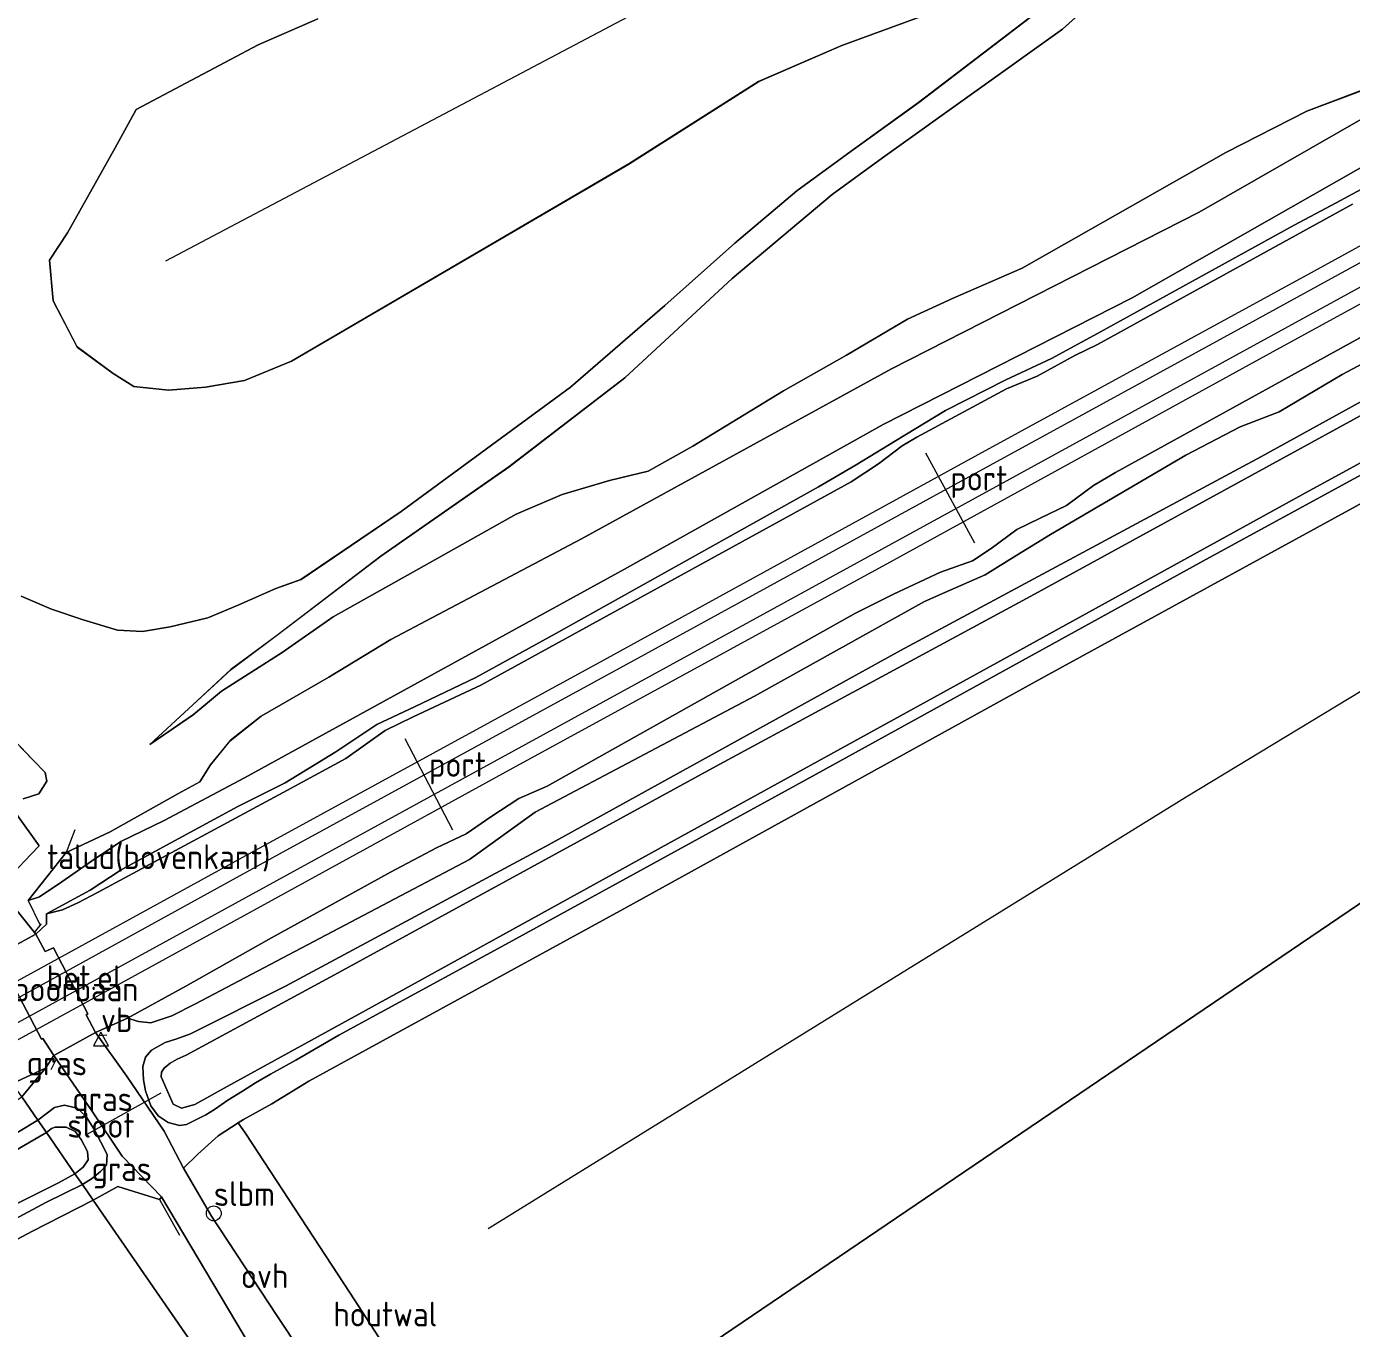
# Model space of a CAD drawing. Extents: x 253736 to 255979, y 477184 to 479215.
# Drawn here: x 254664.5 to 254798.5, y 477695 to 477826.7 of the extents above; entities that cross this region are included whole.
import ezdxf
from ezdxf.enums import TextEntityAlignment as Align

# ---------------------------------------------------------------- set-up
doc = ezdxf.new("R2010")
doc.units = 0
for name, color, linetype, lineweight in [('af-bs-rasterhekwerk', 8, 'hekwerk', 18), ('bp-b5-bomenstruiken', 8, 'Continuous', 18), ('bp-b5-grasland', 8, 'Continuous', 18), ('bp-b5-houtwal', 8, 'houtwal', 18), ('bw-bs-portaal', 8, 'Continuous', 18), ('gw-bs-insteekwatergang', 8, 'Continuous', 18), ('gw-bs-kruinlijn', 8, 'Continuous', 18), ('gw-bs-teenlijn', 8, 'Continuous', 18), ('kd-bs-opnamedtmgrens', 8, 'Continuous', 18), ('og-b5-grond_ingericht', 8, 'Continuous', 18), ('og-b5-spoor', 8, 'Continuous', 18), ('og-b5-water', 8, 'Continuous', 18), ('og-bs-hoogtelijn', 8, 'Continuous', 18), ('og-bs-hulpgeometrie', 8, 'Continuous', 18), ('og-bs-spoor', 8, 'Continuous', 18), ('og-bs-terreinafscheiding', 8, 'Continuous', 18), ('vh-b5-verh_soort', 8, 'Continuous', 18), ('wh-bs-duiker', 8, 'duiker', 18), ('wh-bs-waterlijn', 8, 'Continuous', 18), ('wm-bs-schrikhek', 8, 'Continuous', 18), ('wm-bs-slagboom', 8, 'Continuous', 18), ('wm-bs-verkeersbord', 8, 'Continuous', 18)]:
    doc.layers.add(name, color=color, linetype=linetype, lineweight=lineweight)
doc.styles.add('rtw_iso', font='isocp.shx')
doc.linetypes.add('duiker', pattern='A,0,-2,[15,RTW.shx,S=1,R=0,X=0,Y=0],-2', length=4)
doc.linetypes.add('hekwerk', pattern='A,7,-1.5,[1,RTW.shx,S=0.75,R=0,X=0,Y=0],-1.5', length=10)
doc.linetypes.add('houtwal', pattern='A,8,-1,[1,RTW.shx,S=0.75,R=45,X=0,Y=0],-1,8,-1,[4,RTW.shx,S=0.75,R=0,X=0,Y=0],-1', length=20)

# ---------------------------------------------------------------- blocks, each defined once
blk = doc.blocks.new('verkeersbord')
for p, q in [((0, 0.75), (-0.75, -0.625)), ((0.75, -0.625), (0, 0.75)), ((-0.75, -0.625), (0.75, -0.625))]:
    blk.add_line(p, q)
blk = doc.blocks.new('dtbattr')
at = {"style": 'rtw_iso'}
blk.add_attdef('TAG', (0.59, 0.87), '', height=2.5, dxfattribs=at)
blk = doc.blocks.new('dtb')
blk.add_circle((0, 0), 0.75)
blk = doc.blocks.new('dtbattr-r')
at = {"style": 'rtw_iso'}
blk.add_attdef('TAG', text='', height=2.5, dxfattribs=at).set_placement((0, 0), align=Align.MIDDLE_CENTER)
blk = doc.blocks.new('RW1 Buren totaal_ACAD_1_FMEBLOCK73')
at = {"layer": 'bp-b5-bomenstruiken'}
for points in [[(57.49, -11.95, 26.54), (51.46, -14.24, 26.51), (43.27, -18.4, 26.45), (22.68, -30.1, 26.29), (15.7, -33.13, 26.22), (11.07, -35.25, 26.29), (4.93, -38.9, 26.35), (-1.45, -42.49, 26.36), (-10.61, -48.09, 26.21), (-15.12, -50.61, 26.23), (-19.04, -51.56, 26.43), (-23.83, -52.99, 26.61), (-28.47, -54.96, 26.74), (-37.76, -60.2, 26.43), (-46.99, -65.34, 26.29), (-52.14, -68.94, 26.03), (-58.25, -72.87, 25.57), (-61.11, -75.24, 25.32), (-65.52, -78.25, 24.98), (-61.16, -74.26, 25.5), (-57.3, -70.66, 26.02), (-52.69, -67.25, 26.97), (-42.14, -59.22, 28.94), (-29.2, -50.18, 31.34), (-17.48, -41.19, 33.44), (-6.64, -31.13, 35.77), (3.48, -22.65, 37.85), (8.56, -18.94, 38.68), (26.75, -5.93, 41.27), (36.37, 2.71, 42.82)], [(-48.52, -4.88, 41.69), (-54.55, -7.53, 41.1), (-66.89, -14.06, 40.78), (-69.01, -17.92, 40.65), (-73.83, -26.52, 40.67), (-75.64, -29.3, 40.67), (-75.28, -33.41, 40.67), (-72.86, -38.07, 40.83), (-69.21, -40.74, 40.9), (-67.13, -42.06, 41.06), (-63.63, -42.44, 41.03), (-59.89, -42.13, 41.03), (-55.95, -41.45, 41.01), (-51.19, -39.5, 40.99), (-17.1, -19.57, 43.31), (-3.96, -11.23, 44.32), (4.44, -7.59, 44.91), (12.47, -4.66, 45.1)], [(32.95, 2.52, 42.45), (12.21, -13.35, 39.4), (5.39, -18.26, 38.26), (-0.09, -22.29, 37.43), (-6.37, -27.57, 36.27), (-13.45, -33.87, 34.75), (-22.97, -42.12, 32.62), (-40.11, -54.7, 29.61), (-50.23, -61.56, 27.81), (-52.76, -62.49, 27.53), (-56.51, -64.15, 26.87), (-59.64, -65.45, 26.46), (-63.44, -66.37, 26.25), (-66.24, -66.85, 26.07), (-68.77, -66.69, 25.94), (-72.26, -65.64, 25.98), (-75.45, -64.56, 25.95), (-78.52, -63.26, 26.16)], [(-79.88, -77.13, 25.18), (-77.34, -79.82, 24.75), (-76.09, -81.08, 24.59), (-75.92, -81.96, 24.45), (-76.74, -83.23, 24.44), (-78.31, -83.74, 24.39)], [(61.26, -17.46, 23.69), (33.8, -33.11, 23.67), (8.62, -45.92, 23.65), (-17.53, -60.54, 23.72), (-55.94, -81.63, 23.68), (-64.05, -85.94, 23.77), (-68.43, -88.05, 23.91), (-71.41, -90.07, 23.99), (-74.42, -92.13, 24.07), (-76.65, -93.66, 24.18), (-77.81, -94.02, 24.27), (-73.97, -89.17, 24.44), (-69.53, -87.09, 24.39), (-62.67, -83.25, 24.54), (-60.44, -82.03, 24.66), (-59.38, -80.32, 25.03), (-57.38, -77.87, 25.24), (-54.25, -75.4, 25.45), (-47.41, -71.45, 25.72), (-41.13, -67.63, 26.12), (-21.88, -57.47, 26.16), (9.47, -40.29, 26.16), (40.58, -24.44, 26.33), (57.63, -14.67, 26.4)]]:
    blk.add_polyline3d(points, dxfattribs=at)
blk = doc.blocks.new('dtbattr-l')
at = {"style": 'rtw_iso'}
blk.add_attdef('TAG', (0, 0), '', height=2.5, dxfattribs=at)
blk = doc.blocks.new('Deel_d28hz')
at = {"layer": 'af-bs-rasterhekwerk'}
for points in [[(254681.855, 477712.654, 24.253), (254683.896, 477714.518, 24.091), (254685.922, 477715.813, 23.704), (254686.461, 477716.157, 23.944), (254689.328, 477717.755, 23.839), (254693.062, 477720.036, 23.938), (254724.91, 477737.468, 23.947), (254767.487, 477760.945, 23.974), (254802.142, 477779.933, 23.983), (254843.729, 477802.575, 23.944), (254888.645, 477827.509, 24.037), (254924.222, 477847.005, 24.088), (254961.061, 477867.276, 24.184), (254970.912, 477872.868, 23.965), (254971.995, 477873.459, 23.857), (254997.682, 477887.488, 23.653)], [(254669.434, 477745.458, 24.457), (254668.536, 477743.154, 24.439)], [(254668.536, 477743.154, 24.439), (254664.697, 477738.307, 24.268)], [(254664.697, 477738.307, 24.268), (254665.885, 477735.867, 24.319)], [(254671.266, 477708.01, 23.892), (254673.766, 477709.392, 24.1), (254677.967, 477708.066, 24.094)], [(254480.997, 477603.677, 23.789), (254494.664, 477611.176, 24.102), (254524.677, 477627.809, 24.066), (254573.681, 477654.455, 23.898), (254611.77, 477675.492, 23.901), (254636.845, 477689.268, 23.661), (254657.095, 477700.587, 23.628), (254665.078, 477704.835, 23.805), (254671.266, 477708.01, 23.892)], [(254677.967, 477708.066, 24.094), (254680.007, 477704.469, 23.944)]]:
    blk.add_polyline3d(points, dxfattribs=at)
at = {"layer": 'bp-b5-bomenstruiken'}
for points in [[(254804.098, 477812.7, 23.851), (254796.937, 477808.847, 23.851), (254792.666, 477806.586, 23.821), (254772.785, 477795.625, 23.8), (254768.138, 477793.089, 23.761), (254763.533, 477790.93, 23.761), (254757.444, 477787.853, 23.788), (254752.392, 477784.758, 23.818), (254748.387, 477782.341, 23.809), (254744.609, 477780.115, 23.797), (254718.037, 477765.287, 23.785), (254709.946, 477760.848, 23.782), (254703.745, 477757.869, 23.854), (254699.956, 477756.075, 23.869), (254695.793, 477753.319, 23.866), (254690.693, 477750.203, 23.863), (254685.899, 477747.784, 23.743), (254679.108, 477744.14, 23.782), (254674.118, 477741.382, 23.935), (254670.967, 477739.336, 23.98), (254666.572, 477736.941, 24.229), (254666.565, 477735.894, 24.367), (254665.469, 477734.904, 24.616), (254662.906, 477738.079, 24.262)], [(254663.169, 477741.041, 24.28), (254664.996, 477742.967, 24.286), (254665.818, 477743.841, 24.316), (254663.528, 477747.018, 24.316)], [(254664.202, 477748.589, 24.394), (254665.773, 477749.091, 24.445), (254666.59, 477750.369, 24.454), (254666.423, 477751.246, 24.592), (254665.166, 477752.51, 24.754), (254662.632, 477755.196, 25.177)], [(254663.986, 477769.065, 26.155), (254667.058, 477767.767, 25.954), (254670.247, 477766.684, 25.981), (254673.744, 477765.638, 25.939), (254676.273, 477765.477, 26.071), (254679.073, 477765.959, 26.245), (254682.868, 477766.872, 26.461), (254685.998, 477768.179, 26.872), (254689.746, 477769.836, 27.529), (254692.284, 477770.765, 27.814), (254702.398, 477777.623, 29.608), (254719.54, 477790.207, 32.622), (254729.055, 477798.453, 34.75), (254736.142, 477804.752, 36.274), (254742.422, 477810.033, 37.426), (254747.897, 477814.069, 38.263), (254754.723, 477818.972, 39.403), (254775.456, 477834.85, 42.454)], [(254754.977, 477827.669, 45.1), (254746.953, 477824.732, 44.905), (254738.546, 477821.094, 44.32), (254725.413, 477812.76, 43.312), (254691.317, 477792.823, 40.987), (254686.561, 477790.876, 41.008), (254682.623, 477790.195, 41.026), (254678.879, 477789.883, 41.035), (254675.381, 477790.269, 41.059), (254673.297, 477791.59, 40.9), (254669.646, 477794.257, 40.834), (254667.232, 477798.911, 40.672), (254666.868, 477803.027, 40.675), (254668.681, 477805.808, 40.669), (254673.503, 477814.409, 40.651), (254675.621, 477818.262, 40.777), (254687.956, 477824.792, 41.101), (254693.994, 477827.441, 41.695)], [(254778.883, 477835.038, 42.823), (254769.257, 477826.397, 41.275), (254751.074, 477813.386, 38.68), (254745.987, 477809.676, 37.852), (254735.867, 477801.192, 35.77), (254725.034, 477791.139, 33.445), (254713.306, 477782.149, 31.339), (254700.366, 477773.105, 28.942), (254689.817, 477765.072, 26.968), (254685.205, 477761.662, 26.02), (254681.351, 477758.067, 25.495), (254676.993, 477754.079, 24.979), (254681.397, 477757.084, 25.318), (254684.259, 477759.459, 25.567), (254690.365, 477763.387, 26.032), (254695.519, 477766.982, 26.293), (254704.75, 477772.129, 26.434), (254714.037, 477777.369, 26.743), (254718.68, 477779.336, 26.608), (254723.474, 477780.762, 26.431), (254727.393, 477781.718, 26.23), (254731.901, 477784.235, 26.206), (254741.063, 477789.836, 26.362), (254747.436, 477793.43, 26.353), (254753.583, 477797.079, 26.29), (254758.208, 477799.198, 26.218), (254765.189, 477802.225, 26.287), (254785.781, 477813.93, 26.455), (254793.966, 477818.084, 26.515), (254800.003, 477820.372, 26.542)], [(254800.143, 477817.654, 26.401), (254783.087, 477807.883, 26.329), (254751.976, 477792.034, 26.161), (254720.628, 477774.857, 26.158), (254701.376, 477764.691, 26.116), (254695.098, 477760.878, 25.72), (254688.26, 477756.922, 25.453), (254685.134, 477754.459, 25.243), (254683.126, 477752.003, 25.027), (254682.069, 477750.295, 24.658), (254679.843, 477749.08, 24.544), (254672.978, 477745.232, 24.394), (254668.536, 477743.154, 24.439), (254664.697, 477738.307, 24.268), (254665.855, 477738.661, 24.181), (254668.094, 477740.196, 24.073), (254671.102, 477742.259, 23.986), (254674.078, 477744.271, 23.905), (254678.458, 477746.39, 23.77), (254686.574, 477750.693, 23.68), (254724.977, 477771.783, 23.716), (254751.133, 477786.409, 23.653), (254776.307, 477799.217, 23.668), (254803.765, 477814.87, 23.695)]]:
    blk.add_polyline3d(points, dxfattribs=at)
for points in [[(254677.967, 477708.066, 24.094), (254678.167, 477708.35, 24.001), (254688.654, 477690.725, 23.902), (254702.219, 477672.034, 24.091), (254698.081, 477669.176, 23.831), (254671.266, 477708.01, 23.892), (254673.766, 477709.392, 24.1)], [(254698.081, 477669.176, 23.831), (254656.044, 477640.145, 23.917), (254636.845, 477689.268, 23.661), (254657.095, 477700.587, 23.628), (254665.078, 477704.835, 23.805), (254671.266, 477708.01, 23.892)]]:
    blk.add_polyline3d(points, close=True, dxfattribs=at)
at = {"layer": 'bp-b5-grasland'}
for points in [[(254798.573, 477808.704, 24.394), (254772.791, 477794.526, 24.334), (254770.517, 477793.389, 24.304), (254766.688, 477791.311, 24.34), (254763.61, 477790.018, 24.4), (254754.552, 477785.153, 24.379), (254753.039, 477784.25, 24.385), (254750.657, 477782.447, 24.4), (254747.891, 477780.628, 24.397), (254710.461, 477760.059, 24.31), (254703.606, 477756.872, 24.274), (254700.788, 477755.473, 24.322), (254696.809, 477752.661, 24.346), (254690.471, 477749.204, 24.325), (254671.78, 477739.141, 24.229), (254669.74, 477738.066, 24.232), (254668.173, 477737.347, 24.217), (254666.572, 477736.941, 24.229), (254670.967, 477739.336, 23.98), (254674.118, 477741.382, 23.935), (254679.108, 477744.14, 23.782), (254685.899, 477747.784, 23.743), (254690.693, 477750.203, 23.863), (254695.793, 477753.319, 23.866), (254699.956, 477756.075, 23.869), (254703.745, 477757.869, 23.854), (254709.946, 477760.848, 23.782), (254718.037, 477765.287, 23.785), (254744.609, 477780.115, 23.797), (254748.387, 477782.341, 23.809), (254752.392, 477784.758, 23.818), (254757.444, 477787.853, 23.788), (254763.533, 477790.93, 23.761), (254768.138, 477793.089, 23.761), (254772.785, 477795.625, 23.8), (254792.666, 477806.586, 23.821), (254796.937, 477808.847, 23.851), (254804.098, 477812.7, 23.851)], [(254810.137, 477798.186, 23.623), (254797.544, 477791.493, 23.698), (254791.156, 477787.712, 23.65), (254787.214, 477786.193, 23.653), (254781.735, 477783.305, 23.656), (254768.049, 477775.287, 23.668), (254764.645, 477773.2, 23.647), (254761.459, 477771.21, 23.656), (254757.375, 477769.452, 23.665), (254755.321, 477768.536, 23.65), (254738.111, 477758.95, 23.584), (254715.954, 477747.231, 23.641), (254709.325, 477742.454, 23.602), (254681.607, 477727.855, 23.89), (254679.212, 477726.646, 23.953), (254677.118, 477725.94, 24.01), (254675.856, 477726.051, 24.211), (254674.729, 477726.412, 24.34), (254680.638, 477729.646, 24.307), (254689.007, 477734.357, 24.316), (254701.316, 477741.177, 24.421), (254705.971, 477743.633, 24.439), (254708.978, 477745.044, 24.445), (254711.468, 477746.76, 24.424), (254714.315, 477748.602, 24.421), (254717.18, 477749.866, 24.415), (254748.336, 477767.348, 24.493), (254752.189, 477769.271, 24.502), (254756.929, 477771.509, 24.508), (254760.173, 477772.651, 24.526), (254762.047, 477773.881, 24.529), (254764.646, 477775.798, 24.529), (254766.995, 477776.948, 24.508), (254769.659, 477778.243, 24.475), (254772.395, 477780.246, 24.43), (254774.616, 477781.554, 24.409), (254806.913, 477799.379, 24.616)], [(254812.353, 477795.874, 23.485), (254789.314, 477783.157, 23.404), (254752.898, 477763.585, 23.44), (254717.385, 477743.962, 23.434), (254690.721, 477729.627, 23.551), (254681.118, 477724.822, 23.731), (254679.724, 477724.296, 23.848), (254678.547, 477723.951, 23.941), (254677.173, 477723.154, 24.01), (254676.573, 477722.471, 24.061), (254676.299, 477721.53, 24.133), (254676.373, 477720.16, 24.229), (254676.569, 477719.059, 24.244), (254677.106, 477717.524, 24.277), (254677.858, 477716.537, 24.235), (254678.847, 477715.857, 24.169), (254680.016, 477715.533, 24.094), (254680.7, 477715.636, 24.007), (254682.65, 477716.629, 23.923), (254683.534, 477717.159, 23.803), (254684.871, 477718.112, 23.623), (254686.367, 477719.012, 23.473), (254687.692, 477719.85, 23.425), (254689.209, 477720.752, 23.395), (254691.745, 477722.159, 23.434), (254696.091, 477724.67, 23.383), (254712.943, 477733.838, 23.479), (254744.372, 477751.08, 23.461), (254784.128, 477772.982, 23.446), (254820.778, 477792.949, 23.491)], [(254802.142, 477779.933, 23.983), (254767.487, 477760.945, 23.974), (254724.91, 477737.468, 23.947), (254693.062, 477720.036, 23.938), (254689.328, 477717.755, 23.839), (254686.461, 477716.157, 23.944), (254685.922, 477715.813, 23.704), (254683.896, 477714.518, 24.091), (254681.855, 477712.654, 24.253), (254680.394, 477711.249, 24.145), (254678.459, 477714.972, 24.184), (254674.651, 477720.571, 24.349), (254671.514, 477724.959, 24.664), (254674.729, 477726.412, 24.34), (254675.856, 477726.051, 24.211), (254677.118, 477725.94, 24.01), (254679.212, 477726.646, 23.953), (254681.607, 477727.855, 23.89), (254709.325, 477742.454, 23.602), (254715.954, 477747.231, 23.641), (254738.111, 477758.95, 23.584), (254755.321, 477768.536, 23.65), (254757.375, 477769.452, 23.665), (254761.459, 477771.21, 23.656), (254764.645, 477773.2, 23.647), (254768.049, 477775.287, 23.668), (254781.735, 477783.305, 23.656), (254787.214, 477786.193, 23.653), (254791.156, 477787.712, 23.65), (254797.544, 477791.493, 23.698), (254810.137, 477798.186, 23.623)], [(254803.288, 477789.462, 22.642), (254766.047, 477769.077, 22.642), (254734.633, 477752.093, 22.642), (254696.055, 477730.997, 22.642), (254680.668, 477722.659, 22.642), (254679.768, 477722.256, 22.642), (254679.063, 477721.841, 22.642), (254678.453, 477721.342, 22.642), (254678.178, 477720.927, 22.642), (254678.15, 477720.472, 22.642), (254679.364, 477717.697, 22.642), (254680.207, 477717.309, 22.642), (254681.554, 477717.671, 22.642), (254684.83, 477719.488, 22.642), (254701.883, 477728.85, 22.642), (254729.359, 477744.034, 22.642), (254762.635, 477762.315, 22.642), (254793.509, 477779.33, 22.642), (254815.877, 477791.531, 22.642)], [(254820.778, 477792.949, 23.491), (254784.128, 477772.982, 23.446), (254744.372, 477751.08, 23.461), (254712.943, 477733.838, 23.479), (254696.091, 477724.67, 23.383), (254691.745, 477722.159, 23.434), (254689.209, 477720.752, 23.395), (254687.692, 477719.85, 23.425), (254686.367, 477719.012, 23.473), (254684.871, 477718.112, 23.623), (254683.534, 477717.159, 23.803), (254682.65, 477716.629, 23.923), (254680.7, 477715.636, 24.007), (254680.016, 477715.533, 24.094), (254678.847, 477715.857, 24.169), (254677.858, 477716.537, 24.235), (254677.106, 477717.524, 24.277), (254676.569, 477719.059, 24.244), (254676.373, 477720.16, 24.229), (254676.299, 477721.53, 24.133), (254676.573, 477722.471, 24.061), (254677.173, 477723.154, 24.01), (254678.547, 477723.951, 23.941), (254679.724, 477724.296, 23.848), (254681.118, 477724.822, 23.731), (254690.721, 477729.627, 23.551), (254717.385, 477743.962, 23.434), (254752.898, 477763.585, 23.44), (254789.314, 477783.157, 23.404), (254812.353, 477795.874, 23.485)]]:
    blk.add_polyline3d(points, dxfattribs=at)
for points in [[(254678.167, 477708.35, 24.001), (254677.967, 477708.066, 24.094), (254673.766, 477709.392, 24.1), (254671.266, 477708.01, 23.892), (254670.19, 477709.568, 23.845), (254671.193, 477710.213, 23.845), (254672.029, 477710.883, 23.986), (254672.607, 477711.54, 24.067), (254672.674, 477712.616, 24.139), (254671.403, 477715.095, 24.22), (254670.529, 477716.501, 24.25), (254669.663, 477717.314, 24.223), (254668.375, 477717.594, 24.001), (254667.358, 477717.366, 23.815), (254665.682, 477716.096, 23.78), (254664.059, 477718.447, 23.781), (254666.461, 477721.358, 24.304), (254667.294, 477722.638, 24.622), (254671.194, 477716.925, 24.262), (254674.192, 477712.458, 24.109)], [(254664.059, 477718.447, 23.781), (254663.117, 477719.811, 24.246), (254666.461, 477721.358, 24.304)], [(254665.682, 477716.096, 23.78), (254659.622, 477712.463, 23.535), (254643.61, 477703.46, 23.364), (254607.326, 477683.582, 23.499), (254549.386, 477652.031, 23.529), (254480.191, 477614.119, 23.475), (254475.559, 477611.573, 23.475), (254473.724, 477614.238, 23.601), (254474.566, 477614.684, 23.601), (254477.824, 477616.484, 23.589), (254521.537, 477640.673, 23.589), (254548.383, 477654.864, 23.52), (254598.865, 477682.581, 23.667), (254646.935, 477708.792, 23.376), (254655.895, 477713.11, 23.457), (254659.877, 477715.678, 23.625), (254664.059, 477718.447, 23.781)], [(254670.19, 477709.568, 23.845), (254669.425, 477710.675, 22.647), (254670.252, 477711.336, 22.648), (254670.783, 477712.083, 22.648), (254670.701, 477712.93, 22.648), (254670.062, 477714.134, 22.648), (254669.466, 477714.954, 22.645), (254668.549, 477715.396, 22.645), (254667.427, 477715.372, 22.645), (254667.05, 477715.247, 22.645), (254666.548, 477714.842, 22.647), (254665.682, 477716.096, 23.78), (254667.358, 477717.366, 23.815), (254668.375, 477717.594, 24.001), (254669.663, 477717.314, 24.223), (254670.529, 477716.501, 24.25), (254671.403, 477715.095, 24.22), (254672.674, 477712.616, 24.139), (254672.607, 477711.54, 24.067), (254672.029, 477710.883, 23.986), (254671.193, 477710.213, 23.845)], [(254666.548, 477714.842, 22.647), (254659.136, 477710.563, 22.647), (254606.451, 477681.749, 22.647), (254545.892, 477648.565, 22.647), (254479.358, 477612.313, 22.647), (254476.237, 477610.589, 22.647), (254475.559, 477611.573, 23.475), (254480.191, 477614.119, 23.475), (254549.386, 477652.031, 23.529), (254607.326, 477683.582, 23.499), (254643.61, 477703.46, 23.364), (254659.622, 477712.463, 23.535), (254665.682, 477716.096, 23.78)], [(254670.19, 477709.568, 23.845), (254666.488, 477707.752, 23.658), (254659.756, 477704.169, 23.532), (254624.682, 477685.639, 23.445), (254575.276, 477658.277, 23.478), (254534.227, 477635.997, 23.457), (254488.252, 477610.799, 23.466), (254479.429, 477605.954, 23.465), (254479.011, 477606.56, 22.647), (254485.185, 477609.956, 22.647), (254537.274, 477638.599, 22.647), (254589.28, 477667.113, 22.647), (254647.133, 477698.96, 22.647), (254662.296, 477707.039, 22.647), (254667.767, 477709.747, 22.647), (254669.425, 477710.675, 22.647)], [(254671.266, 477708.01, 23.892), (254665.078, 477704.835, 23.805), (254657.095, 477700.587, 23.628), (254636.845, 477689.268, 23.661), (254611.77, 477675.492, 23.901), (254573.681, 477654.455, 23.898), (254524.677, 477627.809, 24.066), (254494.664, 477611.176, 24.102), (254480.997, 477603.677, 23.789), (254479.429, 477605.954, 23.465), (254488.252, 477610.799, 23.466), (254534.227, 477635.997, 23.457), (254575.276, 477658.277, 23.478), (254624.682, 477685.639, 23.445), (254659.756, 477704.169, 23.532), (254666.488, 477707.752, 23.658), (254670.19, 477709.568, 23.845)]]:
    blk.add_polyline3d(points, close=True, dxfattribs=at)
at = {"layer": 'bp-b5-houtwal'}
blk.add_polyline3d([(254710.69, 477677.884, 23.962), (254705.107, 477674.028, 24.124), (254702.482, 477677.311, 24.124), (254689.829, 477696.356, 24.022), (254683.248, 477706.377, 24.046), (254680.394, 477711.249, 24.145), (254681.855, 477712.654, 24.253), (254683.896, 477714.518, 24.091), (254685.922, 477715.813, 23.704), (254686.695, 477714.72, 23.518), (254697.263, 477698.611, 23.71)], close=True, dxfattribs=at)
at = {"layer": 'bw-bs-portaal'}
for points in [[(254760.415, 477774.413, 32.923), (254755.431, 477783.531, 32.914)], [(254707.631, 477745.399, 32.944), (254702.813, 477754.657, 32.971)]]:
    blk.add_polyline3d(points, dxfattribs=at)
at = {"layer": 'gw-bs-insteekwatergang'}
for points in [[(254812.353, 477795.874, 23.485), (254789.314, 477783.157, 23.404), (254752.898, 477763.585, 23.44), (254717.385, 477743.962, 23.434), (254690.721, 477729.627, 23.551), (254681.118, 477724.822, 23.731), (254679.724, 477724.296, 23.848), (254678.547, 477723.951, 23.941), (254677.173, 477723.154, 24.01), (254676.573, 477722.471, 24.061), (254676.299, 477721.53, 24.133), (254676.373, 477720.16, 24.229), (254676.569, 477719.059, 24.244), (254677.106, 477717.524, 24.277), (254677.858, 477716.537, 24.235), (254678.847, 477715.857, 24.169), (254680.016, 477715.533, 24.094), (254680.7, 477715.636, 24.007), (254682.65, 477716.629, 23.923), (254683.534, 477717.159, 23.803), (254684.871, 477718.112, 23.623), (254686.367, 477719.012, 23.473), (254687.692, 477719.85, 23.425), (254689.209, 477720.752, 23.395), (254691.745, 477722.159, 23.434), (254696.091, 477724.67, 23.383), (254712.943, 477733.838, 23.479), (254744.372, 477751.08, 23.461), (254784.128, 477772.982, 23.446), (254820.778, 477792.949, 23.491)], [(254670.19, 477709.568, 23.845), (254671.193, 477710.213, 23.845), (254672.029, 477710.883, 23.986), (254672.607, 477711.54, 24.067), (254672.674, 477712.616, 24.139), (254671.403, 477715.095, 24.22), (254670.529, 477716.501, 24.25), (254669.663, 477717.314, 24.223), (254668.375, 477717.594, 24.001), (254667.358, 477717.366, 23.815), (254665.682, 477716.096, 23.78)], [(254665.682, 477716.096, 23.78), (254659.622, 477712.463, 23.535), (254643.61, 477703.46, 23.364), (254607.326, 477683.582, 23.499), (254549.386, 477652.031, 23.529), (254480.191, 477614.119, 23.475), (254475.559, 477611.573, 23.475)], [(254479.429, 477605.954, 23.465), (254488.252, 477610.799, 23.466), (254534.227, 477635.997, 23.457), (254575.276, 477658.277, 23.478), (254624.682, 477685.639, 23.445), (254659.756, 477704.169, 23.532), (254666.488, 477707.752, 23.658), (254670.19, 477709.568, 23.845)]]:
    blk.add_polyline3d(points, dxfattribs=at)
at = {"layer": 'gw-bs-kruinlijn'}
for points in [[(254800.143, 477817.654, 26.401), (254783.087, 477807.883, 26.329), (254751.976, 477792.034, 26.161), (254720.628, 477774.857, 26.158), (254701.376, 477764.691, 26.116), (254695.098, 477760.878, 25.72), (254688.26, 477756.922, 25.453), (254685.134, 477754.459, 25.243), (254683.126, 477752.003, 25.027), (254682.069, 477750.295, 24.658)], [(254666.572, 477736.941, 24.229), (254668.173, 477737.347, 24.217), (254669.74, 477738.066, 24.232), (254671.78, 477739.141, 24.229), (254690.471, 477749.204, 24.325), (254696.809, 477752.661, 24.346), (254700.788, 477755.473, 24.322), (254703.606, 477756.872, 24.274), (254710.461, 477760.059, 24.31), (254747.891, 477780.628, 24.397), (254750.657, 477782.447, 24.4), (254753.039, 477784.25, 24.385), (254754.552, 477785.153, 24.379), (254763.61, 477790.018, 24.4), (254766.688, 477791.311, 24.34), (254770.517, 477793.389, 24.304), (254772.791, 477794.526, 24.334), (254798.573, 477808.704, 24.394)], [(254806.913, 477799.379, 24.616), (254774.616, 477781.554, 24.409), (254772.395, 477780.246, 24.43), (254769.659, 477778.243, 24.475), (254766.995, 477776.948, 24.508), (254764.646, 477775.798, 24.529), (254762.047, 477773.881, 24.529), (254760.173, 477772.651, 24.526), (254756.929, 477771.509, 24.508), (254752.189, 477769.271, 24.502), (254748.336, 477767.348, 24.493), (254717.18, 477749.866, 24.415), (254714.315, 477748.602, 24.421), (254711.468, 477746.76, 24.424), (254708.978, 477745.044, 24.445), (254705.971, 477743.633, 24.439), (254701.316, 477741.177, 24.421), (254689.007, 477734.357, 24.316), (254680.638, 477729.646, 24.307), (254674.729, 477726.412, 24.34)], [(254754.977, 477827.669, 45.1), (254746.953, 477824.732, 44.905), (254738.546, 477821.094, 44.32), (254725.413, 477812.76, 43.312), (254691.317, 477792.823, 40.987), (254686.561, 477790.876, 41.008), (254682.623, 477790.195, 41.026), (254678.879, 477789.883, 41.035), (254675.381, 477790.269, 41.059), (254673.297, 477791.59, 40.9), (254669.646, 477794.257, 40.834), (254667.232, 477798.911, 40.672), (254666.868, 477803.027, 40.675), (254668.681, 477805.808, 40.669), (254673.503, 477814.409, 40.651), (254675.621, 477818.262, 40.777), (254687.956, 477824.792, 41.101), (254693.994, 477827.441, 41.695)], [(254802.498, 477852.026, 46.075), (254794.78, 477847.416, 45.832), (254790.453, 477844.2, 45.232), (254788.126, 477842.259, 44.935), (254785.032, 477840.086, 44.287), (254782.453, 477838.088, 43.774), (254781.147, 477837.081, 43.627), (254778.883, 477835.038, 42.823), (254769.257, 477826.397, 41.275), (254751.074, 477813.386, 38.68), (254745.987, 477809.676, 37.852), (254735.867, 477801.192, 35.77), (254725.034, 477791.139, 33.445), (254713.306, 477782.149, 31.339), (254700.366, 477773.105, 28.942), (254689.817, 477765.072, 26.968), (254685.205, 477761.662, 26.02), (254681.351, 477758.067, 25.495), (254676.993, 477754.079, 24.979)], [(254682.069, 477750.295, 24.658), (254679.843, 477749.08, 24.544), (254672.978, 477745.232, 24.394), (254668.536, 477743.154, 24.439)], [(254666.461, 477721.358, 24.304), (254663.117, 477719.811, 24.246)]]:
    blk.add_polyline3d(points, dxfattribs=at)
at = {"layer": 'gw-bs-teenlijn'}
for points in [[(254803.765, 477814.87, 23.695), (254776.307, 477799.217, 23.668), (254751.133, 477786.409, 23.653), (254724.977, 477771.783, 23.716), (254686.574, 477750.693, 23.68), (254678.458, 477746.39, 23.77), (254674.078, 477744.271, 23.905), (254671.102, 477742.259, 23.986), (254668.094, 477740.196, 24.073), (254665.855, 477738.661, 24.181), (254664.697, 477738.307, 24.268)], [(254676.993, 477754.079, 24.979), (254681.397, 477757.084, 25.318), (254684.259, 477759.459, 25.567), (254690.365, 477763.387, 26.032), (254695.519, 477766.982, 26.293), (254704.75, 477772.129, 26.434), (254714.037, 477777.369, 26.743), (254718.68, 477779.336, 26.608), (254723.474, 477780.762, 26.431), (254727.393, 477781.718, 26.23), (254731.901, 477784.235, 26.206), (254741.063, 477789.836, 26.362), (254747.436, 477793.43, 26.353), (254753.583, 477797.079, 26.29), (254758.208, 477799.198, 26.218), (254765.189, 477802.225, 26.287), (254785.781, 477813.93, 26.455), (254793.966, 477818.084, 26.515), (254800.003, 477820.372, 26.542)], [(254804.098, 477812.7, 23.851), (254796.937, 477808.847, 23.851), (254792.666, 477806.586, 23.821), (254772.785, 477795.625, 23.8), (254768.138, 477793.089, 23.761), (254763.533, 477790.93, 23.761), (254757.444, 477787.853, 23.788), (254752.392, 477784.758, 23.818), (254748.387, 477782.341, 23.809), (254744.609, 477780.115, 23.797), (254718.037, 477765.287, 23.785), (254709.946, 477760.848, 23.782), (254703.745, 477757.869, 23.854), (254699.956, 477756.075, 23.869), (254695.793, 477753.319, 23.866), (254690.693, 477750.203, 23.863), (254685.899, 477747.784, 23.743), (254679.108, 477744.14, 23.782), (254674.118, 477741.382, 23.935), (254670.967, 477739.336, 23.98), (254666.572, 477736.941, 24.229)], [(254674.729, 477726.412, 24.34), (254675.856, 477726.051, 24.211), (254677.118, 477725.94, 24.01), (254679.212, 477726.646, 23.953), (254681.607, 477727.855, 23.89), (254709.325, 477742.454, 23.602), (254715.954, 477747.231, 23.641), (254738.111, 477758.95, 23.584), (254755.321, 477768.536, 23.65), (254757.375, 477769.452, 23.665), (254761.459, 477771.21, 23.656), (254764.645, 477773.2, 23.647), (254768.049, 477775.287, 23.668), (254781.735, 477783.305, 23.656), (254787.214, 477786.193, 23.653), (254791.156, 477787.712, 23.65), (254797.544, 477791.493, 23.698), (254810.137, 477798.186, 23.623)], [(254775.456, 477834.85, 42.454), (254754.723, 477818.972, 39.403), (254747.897, 477814.069, 38.263), (254742.422, 477810.033, 37.426), (254736.142, 477804.752, 36.274), (254729.055, 477798.453, 34.75), (254719.54, 477790.207, 32.622), (254702.398, 477777.623, 29.608), (254692.284, 477770.765, 27.814), (254689.746, 477769.836, 27.529), (254685.998, 477768.179, 26.872), (254682.868, 477766.872, 26.461), (254679.073, 477765.959, 26.245), (254676.273, 477765.477, 26.071), (254673.744, 477765.638, 25.939), (254670.247, 477766.684, 25.981), (254667.058, 477767.767, 25.954), (254663.986, 477769.065, 26.155)], [(254662.632, 477755.196, 25.177), (254665.166, 477752.51, 24.754), (254666.423, 477751.246, 24.592), (254666.59, 477750.369, 24.454), (254665.773, 477749.091, 24.445), (254664.202, 477748.589, 24.394)], [(254664.059, 477718.447, 23.781), (254666.461, 477721.358, 24.304)]]:
    blk.add_polyline3d(points, dxfattribs=at)
at = {"layer": 'kd-bs-opnamedtmgrens'}
blk.add_polyline3d([(254698.081, 477669.176, 23.831), (254702.219, 477672.034, 24.091), (254705.107, 477674.028, 24.124), (254710.69, 477677.884, 23.962), (254986.844, 477865.203, 24.056), (255004.635, 477877.303, 23.816)], dxfattribs=at)
at = {"layer": 'og-b5-grond_ingericht'}
blk.add_polyline3d([(254986.844, 477865.203, 24.056), (254710.69, 477677.884, 23.962), (254697.263, 477698.611, 23.71), (254686.695, 477714.72, 23.518), (254685.922, 477715.813, 23.704), (254686.461, 477716.157, 23.944), (254689.328, 477717.755, 23.839), (254693.062, 477720.036, 23.938), (254724.91, 477737.468, 23.947), (254767.487, 477760.945, 23.974), (254802.142, 477779.933, 23.983), (254843.729, 477802.575, 23.944), (254888.645, 477827.509, 24.037), (254924.222, 477847.005, 24.088), (254961.061, 477867.276, 24.184), (254970.912, 477872.868, 23.965), (254971.995, 477873.459, 23.857), (254973.096, 477872.942, 23.809), (254977.651, 477870.447, 23.815), (254980.932, 477868.798, 23.896), (254983.355, 477867.617, 23.956), (254985.967, 477865.997, 23.977)], close=True, dxfattribs=at)
at = {"layer": 'og-b5-spoor'}
blk.add_polyline3d([(254806.913, 477799.379, 24.616), (254774.616, 477781.554, 24.409), (254772.395, 477780.246, 24.43), (254769.659, 477778.243, 24.475), (254766.995, 477776.948, 24.508), (254764.646, 477775.798, 24.529), (254762.047, 477773.881, 24.529), (254760.173, 477772.651, 24.526), (254756.929, 477771.509, 24.508), (254752.189, 477769.271, 24.502), (254748.336, 477767.348, 24.493), (254717.18, 477749.866, 24.415), (254714.315, 477748.602, 24.421), (254711.468, 477746.76, 24.424), (254708.978, 477745.044, 24.445), (254705.971, 477743.633, 24.439), (254701.316, 477741.177, 24.421), (254689.007, 477734.357, 24.316), (254680.638, 477729.646, 24.307), (254674.729, 477726.412, 24.34), (254671.514, 477724.959, 24.664), (254670.56, 477726.728, 24.799), (254670.747, 477726.842, 24.799), (254667.254, 477733.527, 24.79), (254666.407, 477733.133, 24.784), (254665.469, 477734.904, 24.616), (254666.565, 477735.894, 24.367), (254666.572, 477736.941, 24.229), (254668.173, 477737.347, 24.217), (254669.74, 477738.066, 24.232), (254671.78, 477739.141, 24.229), (254690.471, 477749.204, 24.325), (254696.809, 477752.661, 24.346), (254700.788, 477755.473, 24.322), (254703.606, 477756.872, 24.274), (254710.461, 477760.059, 24.31), (254747.891, 477780.628, 24.397), (254750.657, 477782.447, 24.4), (254753.039, 477784.25, 24.385), (254754.552, 477785.153, 24.379), (254763.61, 477790.018, 24.4), (254766.688, 477791.311, 24.34), (254770.517, 477793.389, 24.304), (254772.791, 477794.526, 24.334), (254798.573, 477808.704, 24.394)], dxfattribs=at)
blk.add_polyline3d([(254661.609, 477732.791, 24.628), (254662.65, 477730.787, 24.787), (254666.063, 477724.293, 24.802), (254666.176, 477724.356, 24.802), (254667.294, 477722.638, 24.622), (254666.461, 477721.358, 24.304), (254663.117, 477719.811, 24.246), (254655.957, 477730.179, 24.322), (254657.369, 477730.977, 24.322), (254658.457, 477731.836, 24.391), (254659.137, 477732.551, 24.391), (254659.334, 477732.846, 24.388)], close=True, dxfattribs=at)
at = {"layer": 'og-b5-water'}
blk.add_polyline3d([(254815.877, 477791.531, 22.642), (254793.509, 477779.33, 22.642), (254762.635, 477762.315, 22.642), (254729.359, 477744.034, 22.642), (254701.883, 477728.85, 22.642), (254684.83, 477719.488, 22.642), (254681.554, 477717.671, 22.642), (254680.207, 477717.309, 22.642), (254679.364, 477717.697, 22.642), (254678.15, 477720.472, 22.642), (254678.178, 477720.927, 22.642), (254678.453, 477721.342, 22.642), (254679.063, 477721.841, 22.642), (254679.768, 477722.256, 22.642), (254680.668, 477722.659, 22.642), (254696.055, 477730.997, 22.642), (254734.633, 477752.093, 22.642), (254766.047, 477769.077, 22.642), (254803.288, 477789.462, 22.642)], dxfattribs=at)
for points in [[(254669.425, 477710.675, 22.647), (254666.548, 477714.842, 22.647), (254667.05, 477715.247, 22.645), (254667.427, 477715.372, 22.645), (254668.549, 477715.396, 22.645), (254669.466, 477714.954, 22.645), (254670.062, 477714.134, 22.648), (254670.701, 477712.93, 22.648), (254670.783, 477712.083, 22.648), (254670.252, 477711.336, 22.648)], [(254669.425, 477710.675, 22.647), (254667.767, 477709.747, 22.647), (254662.296, 477707.039, 22.647), (254647.133, 477698.96, 22.647), (254589.28, 477667.113, 22.647), (254537.274, 477638.599, 22.647), (254485.185, 477609.956, 22.647), (254479.011, 477606.56, 22.647), (254476.237, 477610.589, 22.647), (254479.358, 477612.313, 22.647), (254545.892, 477648.565, 22.647), (254606.451, 477681.749, 22.647), (254659.136, 477710.563, 22.647), (254666.548, 477714.842, 22.647)]]:
    blk.add_polyline3d(points, close=True, dxfattribs=at)
at = {"layer": 'og-bs-hoogtelijn'}
for points in [[(254804.956, 477866.616, 45.841), (254765.882, 477849.733, 45.112), (254727.707, 477828.876, 44.485), (254678.588, 477802.94, 41.329)], [(254968.257, 477862.097, 24.217), (254908.62, 477826.464, 24.049), (254846.207, 477787.785, 23.872), (254781.774, 477748.759, 23.86), (254711.193, 477705.099, 23.788)]]:
    blk.add_polyline3d(points, dxfattribs=at)
at = {"layer": 'og-bs-hulpgeometrie'}
for points in [[(254671.266, 477708.01, 23.892), (254670.19, 477709.568, 23.845), (254669.425, 477710.675, 22.647), (254666.548, 477714.842, 22.647), (254665.682, 477716.096, 23.78), (254664.059, 477718.447, 23.781), (254663.117, 477719.811, 24.246), (254655.957, 477730.179, 24.322), (254655.299, 477731.131, 23.968), (254654.138, 477732.812, 23.938), (254624.254, 477776.091, 23.821), (254621.116, 477780.636, 23.842), (254617.851, 477785.364, 23.767), (254615.117, 477789.323, 23.806), (254613.262, 477792.011, 22.282), (254612.228, 477793.508, 22.369), (254602.513, 477807.577, 23.164), (254596.333, 477816.527, 23.341), (254592.832, 477821.597, 23.401)], [(254671.266, 477708.01, 23.892), (254698.081, 477669.176, 23.831)]]:
    blk.add_polyline3d(points, dxfattribs=at)
at = {"layer": 'og-bs-spoor'}
for points in [[(254658.05, 477727.148, 24.7), (254688.43, 477743.781, 24.682), (254722.862, 477762.593, 24.688), (254760.441, 477783.209, 24.751), (254794.745, 477801.956, 24.79), (254831.106, 477821.912, 24.835), (254864.707, 477840.33, 24.901), (254904.643, 477862.217, 25.006), (254941.232, 477882.338, 25.129), (254976.49, 477901.633, 25.156), (254984.869, 477906.257, 25.156)], [(254658.932, 477725.857, 24.681), (254690.112, 477743.026, 24.7), (254727.089, 477763.193, 24.769), (254756.227, 477779.188, 24.766), (254788.808, 477797.001, 24.805), (254825.742, 477817.256, 24.838), (254862.6, 477837.476, 24.94), (254903.137, 477859.711, 25.078), (254940.406, 477880.128, 25.111), (254969.989, 477896.37, 25.144), (254985.741, 477904.979, 25.147)], [(254660.177, 477724.069, 24.682), (254692.976, 477742.027, 24.772), (254729.237, 477761.892, 24.79), (254771.347, 477784.985, 24.829), (254817.108, 477810.054, 24.889), (254866.109, 477836.882, 24.937), (254899.027, 477854.956, 25.063), (254941.45, 477878.199, 25.111), (254981.725, 477900.315, 25.204), (254986.97, 477903.179, 25.201)], [(254661.043, 477722.8, 24.662), (254713.741, 477751.701, 24.742), (254752.165, 477772.719, 24.811), (254790.57, 477793.802, 24.883), (254833.45, 477817.269, 24.91), (254875.486, 477840.285, 24.97), (254918.871, 477864.128, 25.075), (254960.443, 477886.84, 25.135), (254987.839, 477901.906, 25.168)]]:
    blk.add_polyline3d(points, dxfattribs=at)
at = {"layer": 'og-bs-terreinafscheiding'}
for points in [[(254621.116, 477780.636, 23.842), (254623.356, 477780.438, 23.857), (254625.871, 477779.966, 23.92), (254628.003, 477779.226, 23.956), (254629.442, 477778.39, 23.974), (254630.49, 477777.626, 23.995), (254631.422, 477776.888, 24.013), (254632.574, 477775.744, 24.043), (254635.108, 477773.062, 24.085), (254639.887, 477765.811, 24.187), (254644.859, 477758.639, 24.208), (254653.167, 477746.492, 24.25), (254659.462, 477737.087, 24.352), (254661.249, 477734.121, 24.52), (254661.609, 477732.791, 24.628), (254665.469, 477734.904, 24.616), (254662.906, 477738.079, 24.262)], [(254654.38, 477748.636, 24.181), (254655.068, 477747.73, 24.133), (254657.69, 477746.945, 24.187), (254660.434, 477746.832, 24.238), (254662.818, 477746.995, 24.265), (254663.528, 477747.018, 24.316), (254665.818, 477743.841, 24.316), (254664.996, 477742.967, 24.286), (254663.169, 477741.041, 24.28), (254662.644, 477740.07, 24.28), (254662.636, 477738.974, 24.28), (254662.906, 477738.079, 24.262)], [(254665.469, 477734.904, 24.616), (254666.565, 477735.894, 24.367), (254666.572, 477736.941, 24.229)], [(254667.294, 477722.638, 24.622), (254671.514, 477724.959, 24.664), (254670.56, 477726.728, 24.799), (254670.747, 477726.842, 24.799), (254667.254, 477733.527, 24.79), (254666.407, 477733.133, 24.784), (254665.469, 477734.904, 24.616)], [(254661.609, 477732.791, 24.628), (254662.65, 477730.787, 24.787), (254666.063, 477724.293, 24.802), (254666.176, 477724.356, 24.802), (254667.294, 477722.638, 24.622)], [(254674.729, 477726.412, 24.34), (254671.514, 477724.959, 24.664)], [(254705.107, 477674.028, 24.124), (254702.482, 477677.311, 24.124), (254689.829, 477696.356, 24.022), (254683.248, 477706.377, 24.046), (254680.394, 477711.249, 24.145), (254678.459, 477714.972, 24.184), (254674.651, 477720.571, 24.349), (254671.514, 477724.959, 24.664)], [(254666.461, 477721.358, 24.304), (254667.294, 477722.638, 24.622)], [(254702.219, 477672.034, 24.091), (254688.654, 477690.725, 23.902), (254678.167, 477708.35, 24.001), (254674.192, 477712.458, 24.109), (254671.194, 477716.925, 24.262), (254667.294, 477722.638, 24.622)], [(254685.922, 477715.813, 23.704), (254686.695, 477714.72, 23.518), (254697.263, 477698.611, 23.71), (254710.69, 477677.884, 23.962)], [(254681.855, 477712.654, 24.253), (254680.394, 477711.249, 24.145)], [(254677.967, 477708.066, 24.094), (254678.167, 477708.35, 24.001)]]:
    blk.add_polyline3d(points, dxfattribs=at)
at = {"layer": 'vh-b5-verh_soort'}
for points in [[(254654.38, 477748.636, 24.181), (254655.068, 477747.73, 24.133), (254657.69, 477746.945, 24.187), (254660.434, 477746.832, 24.238), (254662.818, 477746.995, 24.265), (254663.528, 477747.018, 24.316), (254665.818, 477743.841, 24.316), (254664.996, 477742.967, 24.286), (254663.169, 477741.041, 24.28), (254662.644, 477740.07, 24.28), (254662.636, 477738.974, 24.28), (254662.906, 477738.079, 24.262), (254665.469, 477734.904, 24.616), (254661.609, 477732.791, 24.628), (254661.249, 477734.121, 24.52), (254659.462, 477737.087, 24.352), (254653.167, 477746.492, 24.25), (254644.859, 477758.639, 24.208), (254639.887, 477765.811, 24.187), (254635.108, 477773.062, 24.085), (254632.574, 477775.744, 24.043), (254631.422, 477776.888, 24.013), (254634.068, 477778.853, 24.067)], [(254671.514, 477724.959, 24.664), (254667.294, 477722.638, 24.622), (254666.176, 477724.356, 24.802), (254666.063, 477724.293, 24.802), (254662.65, 477730.787, 24.787), (254661.609, 477732.791, 24.628), (254665.469, 477734.904, 24.616), (254666.407, 477733.133, 24.784), (254667.254, 477733.527, 24.79), (254670.747, 477726.842, 24.799), (254670.56, 477726.728, 24.799)], [(254680.394, 477711.249, 24.145), (254683.248, 477706.377, 24.046), (254689.829, 477696.356, 24.022), (254702.482, 477677.311, 24.124), (254705.107, 477674.028, 24.124), (254702.219, 477672.034, 24.091), (254688.654, 477690.725, 23.902), (254678.167, 477708.35, 24.001), (254674.192, 477712.458, 24.109), (254671.194, 477716.925, 24.262), (254667.294, 477722.638, 24.622), (254671.514, 477724.959, 24.664), (254674.651, 477720.571, 24.349), (254678.459, 477714.972, 24.184)]]:
    blk.add_polyline3d(points, close=True, dxfattribs=at)
at = {"layer": 'wh-bs-duiker'}
blk.add_polyline3d([(254670.664, 477714.687, 23.59), (254678.164, 477718.867, 23.59)], dxfattribs=at)
at = {"layer": 'wh-bs-waterlijn'}
for points in [[(254803.288, 477789.462, 22.642), (254766.047, 477769.077, 22.642), (254734.633, 477752.093, 22.642), (254696.055, 477730.997, 22.642), (254680.668, 477722.659, 22.642), (254679.768, 477722.256, 22.642), (254679.063, 477721.841, 22.642), (254678.453, 477721.342, 22.642), (254678.178, 477720.927, 22.642), (254678.15, 477720.472, 22.642), (254679.364, 477717.697, 22.642), (254680.207, 477717.309, 22.642), (254681.554, 477717.671, 22.642), (254684.83, 477719.488, 22.642), (254701.883, 477728.85, 22.642), (254729.359, 477744.034, 22.642), (254762.635, 477762.315, 22.642), (254793.509, 477779.33, 22.642), (254815.877, 477791.531, 22.642)], [(254669.425, 477710.675, 22.647), (254670.252, 477711.336, 22.648), (254670.783, 477712.083, 22.648), (254670.701, 477712.93, 22.648), (254670.062, 477714.134, 22.648), (254669.466, 477714.954, 22.645), (254668.549, 477715.396, 22.645), (254667.427, 477715.372, 22.645), (254667.05, 477715.247, 22.645), (254666.548, 477714.842, 22.647)], [(254666.548, 477714.842, 22.647), (254659.136, 477710.563, 22.647), (254606.451, 477681.749, 22.647), (254545.892, 477648.565, 22.647), (254479.358, 477612.313, 22.647), (254476.237, 477610.589, 22.647)], [(254479.011, 477606.56, 22.647), (254485.185, 477609.956, 22.647), (254537.274, 477638.599, 22.647), (254589.28, 477667.113, 22.647), (254647.133, 477698.96, 22.647), (254662.296, 477707.039, 22.647), (254667.767, 477709.747, 22.647), (254669.425, 477710.675, 22.647)]]:
    blk.add_polyline3d(points, dxfattribs=at)
at = {"layer": 'wm-bs-schrikhek'}
for points in [[(254665.339, 477735.06, 25.396), (254666.066, 477735.929, 25.405)], [(254671.655, 477724.644, 25.405), (254672.66, 477724.714, 25.408)], [(254667.52, 477722.263, 25.48), (254667.004, 477721.174, 25.483)]]:
    blk.add_polyline3d(points, dxfattribs=at)
at = {"layer": 'af-bs-rasterhekwerk'}
ref = blk.add_blockref('dtbattr-l', (254666.606854, 477740.718322, 24.35307), dxfattribs=at)
ref.add_attrib('TAG', 'talud(bovenkant)', dxfattribs={"layer": '0', "height": 2.5, "style": 'rtw_iso'}).set_placement((254666.606854, 477740.718322, 24.35307), align=Align.BOTTOM_LEFT)
at = {"layer": 'bp-b5-bomenstruiken'}
blk.add_blockref('RW1 Buren totaal_ACAD_1_FMEBLOCK73', (254742.5095, 477832.3255), dxfattribs=at)
at = {"layer": 'bp-b5-grasland'}
ref = blk.add_blockref('dtbattr-r', (254664.545667, 477719.872, 24.028), dxfattribs=at)
ref.add_attrib('TAG', 'gras', dxfattribs={"layer": '0', "height": 2.5, "style": 'rtw_iso'}).set_placement((254664.545667, 477719.872, 24.028), align=Align.BOTTOM_LEFT)
ref = blk.add_blockref('dtbattr-r', (254669.171875, 477716.25, 23.385545), dxfattribs=at)
ref.add_attrib('TAG', 'gras', dxfattribs={"layer": '0', "height": 2.5, "style": 'rtw_iso'}).set_placement((254669.171875, 477716.25, 23.385545), align=Align.BOTTOM_LEFT)
ref = blk.add_blockref('dtbattr-r', (254671.109375, 477709.1875, 24.063667), dxfattribs=at)
ref.add_attrib('TAG', 'gras', dxfattribs={"layer": '0', "height": 2.5, "style": 'rtw_iso'}).set_placement((254671.109375, 477709.1875, 24.063667), align=Align.BOTTOM_LEFT)
at = {"layer": 'bp-b5-houtwal'}
ref = blk.add_blockref('dtbattr-r', (254695.546875, 477694.484375, 23.97175), dxfattribs=at)
ref.add_attrib('TAG', 'houtwal', dxfattribs={"layer": '0', "height": 2.5, "style": 'rtw_iso'}).set_placement((254695.546875, 477694.484375, 23.97175), align=Align.BOTTOM_LEFT)
at = {"layer": 'bw-bs-portaal'}
ref = blk.add_blockref('dtbattr-l', (254757.910477, 477778.99491, 32.918477), dxfattribs=at)
ref.add_attrib('TAG', 'port', dxfattribs={"layer": '0', "height": 2.5, "style": 'rtw_iso'}).set_placement((254757.910477, 477778.99491, 32.918477), align=Align.BOTTOM_LEFT)
ref = blk.add_blockref('dtbattr-l', (254705.209894, 477750.051261, 32.957568), dxfattribs=at)
ref.add_attrib('TAG', 'port', dxfattribs={"layer": '0', "height": 2.5, "style": 'rtw_iso'}).set_placement((254705.209894, 477750.051261, 32.957568), align=Align.BOTTOM_LEFT)
at = {"layer": 'og-b5-spoor'}
ref = blk.add_blockref('dtbattr-r', (254661.625, 477727.359375, 24.510231), dxfattribs=at)
ref.add_attrib('TAG', 'spoorbaan', dxfattribs={"layer": '0', "height": 2.5, "style": 'rtw_iso'}).set_placement((254661.625, 477727.359375, 24.510231), align=Align.BOTTOM_LEFT)
at = {"layer": 'og-b5-water'}
ref = blk.add_blockref('dtbattr-r', (254668.671875, 477713.5625, 22.646636), dxfattribs=at)
ref.add_attrib('TAG', 'sloot', dxfattribs={"layer": '0', "height": 2.5, "style": 'rtw_iso'}).set_placement((254668.671875, 477713.5625, 22.646636), align=Align.BOTTOM_LEFT)
at = {"layer": 'vh-b5-verh_soort'}
ref = blk.add_blockref('dtbattr-r', (254666.5625, 477728.484375, 24.72975), dxfattribs=at)
ref.add_attrib('TAG', 'bet.el', dxfattribs={"layer": '0', "height": 2.5, "style": 'rtw_iso'}).set_placement((254666.5625, 477728.484375, 24.72975), align=Align.BOTTOM_LEFT)
ref = blk.add_blockref('dtbattr-r', (254686.203125, 477698.359375, 24.186), dxfattribs=at)
ref.add_attrib('TAG', 'ovh', dxfattribs={"layer": '0', "height": 2.5, "style": 'rtw_iso'}).set_placement((254686.203125, 477698.359375, 24.186), align=Align.BOTTOM_LEFT)
at = {"layer": 'wm-bs-slagboom'}
ref = blk.add_blockref('dtbattr', (254683.469, 477706.661, 23.923), dxfattribs=at)
ref.add_attrib('TAG', 'slbm', dxfattribs={"layer": '0', "height": 2.5, "style": 'rtw_iso'}).set_placement((254683.469, 477706.661, 23.923), align=Align.BOTTOM_LEFT)
blk.add_blockref('dtb', (254683.469, 477706.661, 23.923), dxfattribs=at)
at = {"layer": 'wm-bs-verkeersbord'}
ref = blk.add_blockref('dtbattr', (254672.057, 477724.237, 24.352), dxfattribs=at)
ref.add_attrib('TAG', 'vb', dxfattribs={"layer": '0', "height": 2.5, "style": 'rtw_iso'}).set_placement((254672.057, 477724.237, 24.352), align=Align.BOTTOM_LEFT)
blk.add_blockref('verkeersbord', (254672.057, 477724.237, 24.352), dxfattribs=at)

msp = doc.modelspace()

# ---------------------------------------------------------------- block references
at = {"linetype": 'ByBlock'}
msp.add_blockref('Deel_d28hz', (0, 0), dxfattribs=at)
msp.add_blockref('Deel_d28hz', (0, 0), dxfattribs=at)

doc.saveas('drawing.dxf')
